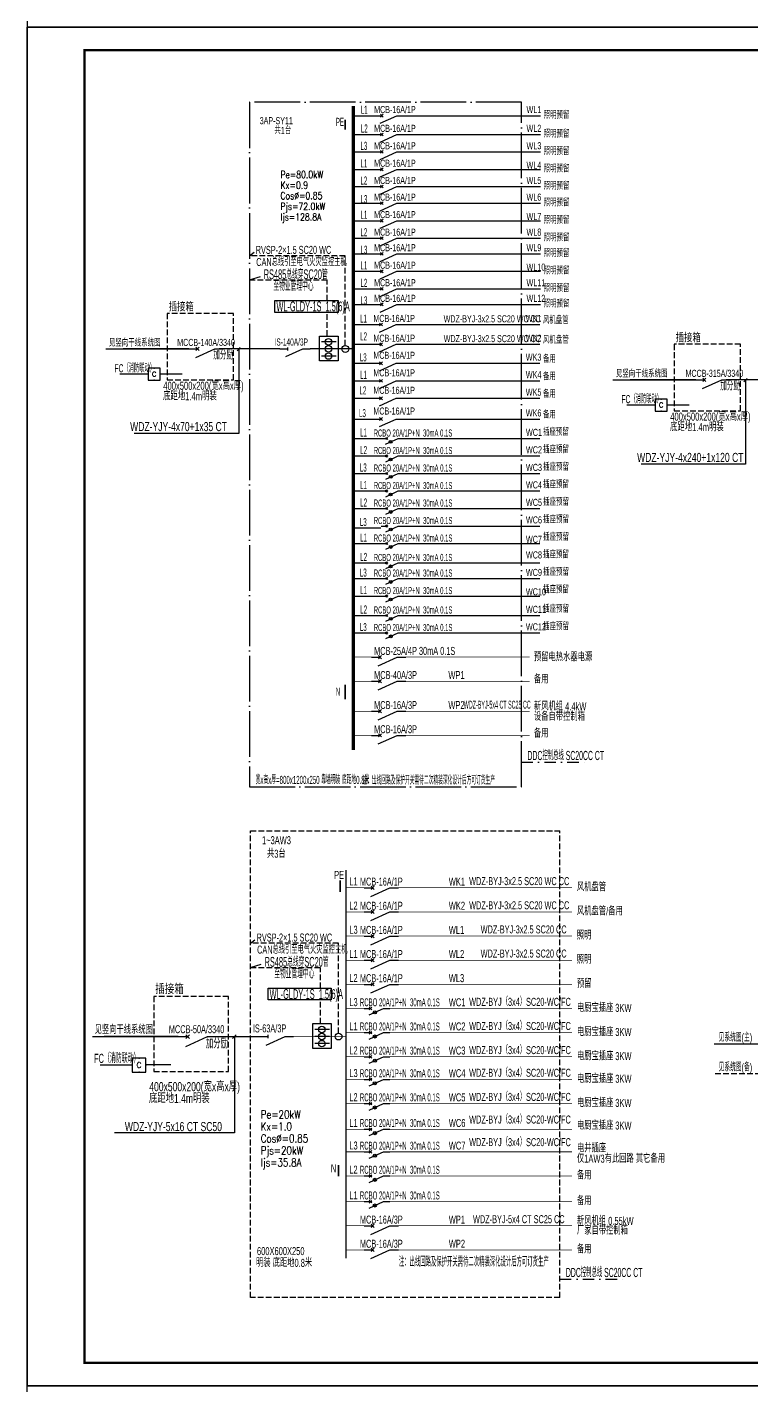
# Model space of a CAD drawing. Extents: x -118086 to 144314, y -110039 to 305761.
# Drawn here: x 27084 to 58763, y -50639 to 8761 of the extents above; entities that cross this region are included whole.
import ezdxf
from ezdxf.enums import TextEntityAlignment as Align

# ---------------------------------------------------------------- set-up
doc = ezdxf.new("R2010")
doc.units = 0
doc.header["$LTSCALE"] = 1000
for name, pattern in [('CONTINOUS', [0]), ('DASH', [0.35, 0.25, -0.1]), ('DASHDOT', [1, 0.5, -0.25, 0, -0.25]), ('DOTE', [2.42, 2, -0.2, 0.02, -0.2])]:
    doc.linetypes.add(name, pattern=pattern)
doc.layers.get('0').update_dxf_attribs({"linetype": 'CONTINUOUS'})
for name, color, linetype in [('D-TEXT', 7, 'CONTINUOUS'), ('DIM-箱柜', 3, 'CONTINUOUS'), ('DQ', 7, 'CONTINOUS'), ('ELEC-text', 7, 'CONTINUOUS'), ('ELEMENT', 3, 'CONTINUOUS'), ('EQUIP-照明', 3, 'CONTINUOUS'), ('EQUIP-箱柜', 3, 'CONTINUOUS'), ('PUB_TEXT', 7, 'CONTINUOUS'), ('SIG_TEXT', 7, 'CONTINUOUS'), ('TEL_TEXT', 3, 'CONTINUOUS'), ('TEL_TITLE', 7, 'CONTINUOUS'), ('WIRE', 4, 'CONTINUOUS'), ('WIRE-照明', 1, 'CONTINUOUS'), ('内审意见修改', 2, 'CONTINUOUS')]:
    doc.layers.add(name, color=color, linetype=linetype)
doc.layers.add('内审要求修改2.10', color=6, linetype='CONTINUOUS', plot=False)
doc.layers.get('内审要求修改2.10').off()
doc.styles.add('_COMPLEX', font='ros.shx', dxfattribs={"width": 0.6, "bigfont": 'jd.shx'})
doc.styles.add('_HZTXT', font='ROS', dxfattribs={"width": 0.8, "bigfont": 'JD'})
doc.styles.add('_TEL_DIM', font='ROMANS2', dxfattribs={"width": 0.8, "height": 3.5, "bigfont": 'HZDF2'})
doc.styles.add('B', font='ros.shx', dxfattribs={"width": 0.8, "bigfont": 'jd.shx'})
doc.styles.add('DIM_FONT', font='ROMANS', dxfattribs={"bigfont": 'HZTXT'})
doc.styles.add('JD', font='ros.shx', dxfattribs={"width": 0.8, "height": 600, "bigfont": 'hztxt.shx'})
doc.styles.get("Standard").update_dxf_attribs({"font": 'GBENOR', "bigfont": 'GBCBIG'})

# ---------------------------------------------------------------- blocks, each defined once
blk = doc.blocks.new('SADF AGF AERG AER GER')
at = {"layer": 'DIM-箱柜'}
blk.add_lwpolyline([(-462150, -1228514), (-378050, -1228514), (-378050, -1287914), (-462150, -1287914)], close=True, dxfattribs=at)
blk = doc.blocks.new('A$C6873132B')
at = {"layer": 'DIM-箱柜'}
blk.add_blockref('SADF AGF AERG AER GER', (378050, 1287914), dxfattribs=at)
blk = doc.blocks.new('M_M7')
for p, q in [((-0.25, -0.2), (0, -0.75)), ((-0.047, -0.297), (0.047, -0.203)), ((-0.047, -0.203), (0.047, -0.297))]:
    blk.add_line(p, q)
for points in [[(0, 0), (0, -0.25)], [(0, -0.75), (0, -1)]]:
    blk.add_lwpolyline(points)
at = {"width": 0.8, "flags": 9}
blk.add_attdef('S', (0.25, -0.5), '', height=0.2, dxfattribs=at)
blk = doc.blocks.new('$equip_U$00000105(JDQINJING)')
for p, q in [((0.5, 1), (-0.5, 1)), ((-0.5, 1), (-0.5, 0)), ((0.5, 0), (0.5, 1)), ((-0.5, 0), (0.5, 0))]:
    blk.add_line(p, q)
for p in [(0, 1), (-0.5, 0.5), (0, 0), (0.5, 0.5)]:
    blk.add_point(p)
at = {"color": 7, "style": '_TEL_DIM'}
blk.add_attdef('$TEXT$', text='', height=0.4, dxfattribs=at).set_placement((-0.002, 0.507), align=Align.MIDDLE_CENTER)
at = {"color": 7, "style": '_TEL_DIM', "flags": 1}
blk.add_attdef('A', text='', height=0.00002, dxfattribs=at).set_placement((0, 0), align=Align.MIDDLE_CENTER)
blk = doc.blocks.new('M_M19DXM')
for p, q in [((-0.25, -0.2), (0, -0.75)), ((-0.047, -0.203), (0.047, -0.297)), ((-0.047, -0.297), (0.047, -0.203))]:
    blk.add_line(p, q)
for points in [[(0, 0), (0, -0.25)], [(0, -0.75), (0, -1)]]:
    blk.add_lwpolyline(points)
blk.add_circle((-0.151, -0.417), 0.0615)
at = {"style": 'DIM_FONT', "width": 0.8, "flags": 9}
blk.add_attdef('S', (0.25, -0.5), '', height=0.2, dxfattribs=at)
blk = doc.blocks.new('M_M8')
for p, q in [((-0.25, -0.2), (0, -0.75)), ((0.05, -0.25), (-0.05, -0.25))]:
    blk.add_line(p, q)
for points in [[(0, 0), (0, -0.25)], [(0, -0.75), (0, -1)]]:
    blk.add_lwpolyline(points)
at = {"style": 'DIM_FONT', "width": 0.8, "flags": 9}
blk.add_attdef('S', (0.25, -0.5), '', height=0.2, dxfattribs=at)
blk = doc.blocks.new('$equip$00001781')
blk.add_circle((0, 0), 0.5)
at = {"flags": 9}
blk.add_attdef('A', (0, 0), '', height=0.00002, dxfattribs=at)

msp = doc.modelspace()

# ---------------------------------------------------------------- linework, layer by layer
at = {"linetype": 'DOTE'}
for p, q in [((36805, 5476), (36800, -24457)), ((48698, 5476), (36805, 5476)), ((48693, -24457), (48698, 5476)), ((36800, -24457), (48693, -24457))]:
    msp.add_line(p, q, dxfattribs=at)
at = {"color": 3, "linetype": 'DASH'}
for p, q in [((36804, -1230), (37002, -1078)), ((40992, -1230, 0), (36804, -1230, 0)), ((40992, -5156), (40992, -1230)), ((36842, -31292), (37040, -31141)), ((40695, -31292, 0), (36842, -31292, 0)), ((40695, -35219), (40695, -31292))]:
    msp.add_line(p, q, dxfattribs=at)
at = {"color": 0}
for p, q in [((36804, -2289), (37280, -2137)), ((36842, -32352), (37318, -32200))]:
    msp.add_line(p, q, dxfattribs=at)
at = {"linetype": 'DASH'}
for p, q in [((36804, -2289), (40204, -2289)), ((40204, -3189, 0), (40204, -2289, 0)), ((40204, -4741, 0), (40204, -3707, 0)), ((36842, -46775), (36842, -26380)), ((36842, -26380), (50372, -26380)), ((50372, -46775), (50372, -26380)), ((36842, -32352), (39906, -32352)), ((39906, -33252, 0), (39906, -32352, 0)), ((39906, -34804, 0), (39906, -33770, 0)), ((50372, -46775), (36842, -46775))]:
    msp.add_line(p, q, dxfattribs=at)
for p, q in [((36259, -5388, 0), (36402, -5245, 0)), ((32371, -6414, 0), (31138, -6414, 0)), ((58420, -6738, 0), (58564, -6595, 0)), ((54533, -7764, 0), (53300, -7764, 0)), ((36062, -35461, 0), (36224, -35300, 0)), ((31673, -36620, 0), (30281, -36620, 0))]:
    msp.add_line(p, q)
at = {"linetype": 'Continuous'}
for points, const_width in [([(40988, 4723), (40988, 4282)], 64.6), ([(40984, -19979), (40984, -20624)], 64.6), ([(40767, -28545), (40767, -29042)], 72.9), ([(40687, -40985), (40687, -41482)], 72.9)]:
    msp.add_lwpolyline(points, dxfattribs=dict(at, const_width=const_width))
at = {"color": 2, "elevation": 0}
for points in [[(37917, -3189), (40674, -3189), (40674, -3707), (37917, -3707)], [(37619, -33252), (40376, -33252), (40376, -33770), (37619, -33770)]]:
    msp.add_lwpolyline(points, close=True, dxfattribs=at)
at = {"linetype": 'DASH', "elevation": 0}
for points in [[(36102, -3755), (33205, -3755), (33205, -6661), (36102, -6661)], [(58264, -5105), (55367, -5105), (55367, -8011), (58264, -8011)], [(35885, -33617), (32614, -33617), (32614, -36898), (35885, -36898)]]:
    msp.add_lwpolyline(points, close=True, dxfattribs=at)
at = {"color": 0, "elevation": 0}
for points in [[(39865, -4741), (40674, -4741), (40674, -5830), (39865, -5830)], [(39567, -34804), (40376, -34804), (40376, -35893), (39567, -35893)]]:
    msp.add_lwpolyline(points, close=True, dxfattribs=at)
at = {"color": 2}
for centre in [(40259, -4994), (40259, -5306), (40259, -5616), (39962, -35057), (39962, -35369), (39962, -35679)]:
    msp.add_circle(centre, 143, dxfattribs=at)
at = {"layer": 'TEL_TEXT', "color": 0, "ltscale": 2}
for p, q in [((36330, -5316, 0), (36330, -9001, 0)), ((58492, -6666, 0), (58492, -10351, 0)), ((36330, -9001, 0), (31766, -9001, 0)), ((58492, -10351, 0), (53927, -10351, 0)), ((36154, -35369, 0), (36154, -39572, 0)), ((36154, -39572), (30906, -39572))]:
    msp.add_line(p, q, dxfattribs=at)
at = {"layer": 'TEL_TEXT', "ltscale": 2}
for p, q in [((32902, -6395, 0), (33866, -6395, 0)), ((55064, -7745, 0), (56028, -7745, 0)), ((32273, -36598, 0), (33361, -36598, 0))]:
    msp.add_line(p, q, dxfattribs=at)
at = {"layer": 'TEL_TITLE'}
for points in [[(27084, 8761), (111184, 8761), (111184, 68161), (27084, 68161)], [(27084, -50639), (111184, -50639), (111184, 8761), (27084, 8761)]]:
    msp.add_lwpolyline(points, close=True, dxfattribs=at)
at = {"layer": 'TEL_TITLE', "const_width": 100}
msp.add_lwpolyline([(29584, -49639), (110184, -49639), (110184, 7761), (29584, 7761)], close=True, dxfattribs=at)
at = {"layer": 'WIRE', "color": 4}
for p, q in [((40594, -4994), (39951, -4994)), ((40594, -5306), (39951, -5306)), ((40594, -5616), (39951, -5616)), ((40297, -35057), (39654, -35057)), ((40297, -35369), (39654, -35369)), ((40297, -35679), (39654, -35679))]:
    msp.add_line(p, q, dxfattribs=at)
at = {"layer": 'WIRE', "color": 7, "linetype": 'DASHDOT'}
for points in [[(48693, -23369), (51471, -23369)], [(50372, -45971), (53149, -45971)]]:
    msp.add_lwpolyline(points, dxfattribs=at)
at = {"layer": 'WIRE-照明'}
for p, q in [((41342, 4891), (42586, 4891)), ((43414, 4891), (49520, 4891)), ((41342, 4070), (42586, 4070)), ((43414, 4070), (49520, 4070)), ((41325, 3310), (42569, 3310)), ((43414, 3310), (49520, 3310)), ((41327, 2545), (42571, 2545)), ((43414, 2545), (49520, 2545)), ((41325, 1794), (42569, 1794)), ((43414, 1794), (49520, 1794)), ((41325, 1065), (42569, 1065)), ((43414, 1065), (49520, 1065)), ((41327, 299), (42571, 299)), ((43414, 299), (49520, 299)), ((41325, -466), (42569, -466)), ((43414, -466), (49520, -466)), ((41325, -1148), (42569, -1148)), ((43414, -1148), (49520, -1148)), ((41327, -1913), (42571, -1913)), ((43414, -1913), (49520, -1913)), ((41325, -2678), (42569, -2678)), ((43414, -2678), (49520, -2678)), ((41325, -3360), (42569, -3360)), ((43414, -3360), (49520, -3360)), ((41313, -4239), (42556, -4239)), ((43382, -4239), (49488, -4239)), ((30522, -5306), (34526, -5306)), ((41313, -5104), (42556, -5104)), ((43385, -5104), (49490, -5104)), ((41296, -5935), (42539, -5935)), ((43382, -5935), (49488, -5935)), ((41313, -6700), (42556, -6700)), ((43382, -6700), (49488, -6700)), ((52683, -6656), (56688, -6656)), ((41313, -7465), (42556, -7465)), ((43382, -7465), (49488, -7465)), ((41313, -8372), (42556, -8372)), ((43382, -8372), (49488, -8372)), ((41315, -9221), (42558, -9221)), ((43387, -9221), (49493, -9221)), ((41317, -9987), (42561, -9987)), ((43389, -9987), (49495, -9987)), ((41300, -10752), (42544, -10752)), ((43391, -10752), (49497, -10752)), ((41317, -11517), (42561, -11517)), ((43389, -11517), (49495, -11517)), ((41317, -12283), (42561, -12283)), ((43391, -12283), (49497, -12283)), ((43391, -13048), (49497, -13048)), ((41300, -13132), (42544, -13132)), ((41317, -13813), (42561, -13813)), ((43391, -13813), (49497, -13813)), ((41317, -14663), (42561, -14663)), ((43389, -14663), (49495, -14663)), ((41300, -15344), (42544, -15344)), ((43391, -15344), (49497, -15344)), ((41317, -16109), (42561, -16109)), ((43389, -16109), (49495, -16109)), ((41317, -16959), (42561, -16959)), ((43391, -16959), (49497, -16959)), ((41300, -17724), (42544, -17724)), ((43391, -17724), (49497, -17724)), ((29935, -35369), (34106, -35369)), ((35105, -35369), (37233, -35369)), ((59855, -35703), (57122, -35703))]:
    msp.add_line(p, q, dxfattribs=at)
at = {"layer": 'WIRE-照明', "linetype": 'Continuous'}
for p, q in [((34147, -5306), (31284, -5306)), ((38132, -5306), (35475, -5306)), ((38132, -5306), (35830, -5306)), ((41327, -5306), (39460, -5306)), ((56308, -6656), (53445, -6656)), ((60337, -6656), (57637, -6656)), ((33678, -35369), (30445, -35369))]:
    msp.add_line(p, q, dxfattribs=at)
at = {"layer": 'WIRE-照明', "linetype": 'DASH'}
msp.add_line((59855, -37002), (57122, -37002), dxfattribs=at)
at = {"layer": 'WIRE-照明'}
for points, const_width in [([(41344, 5313), (41344, -22848)], 142), ([(41024, -28091), (41024, -45071)], 60)]:
    msp.add_lwpolyline(points, dxfattribs=dict(at, const_width=const_width))
at = {"layer": 'WIRE-照明', "linetype": 'Continuous'}
for points, const_width in [([(41344, -18779), (42131, -18779)], 30), ([(43256, -18779), (49053, -18779)], 30), ([(41344, -19835), (42131, -19835)], 30), ([(43256, -19835), (49053, -19835)], 30), ([(41344, -21147), (42131, -21147)], 30), ([(43256, -21147), (49053, -21147)], 30), ([(41344, -22202), (42131, -22202)], 30), ([(43256, -22202), (49053, -22202)], 30), ([(41024, -28866), (41811, -28866)], 30), ([(43311, -28866), (50901, -28866)], 30), ([(41024, -29921), (41811, -29921)], 30), ([(43311, -29921), (50901, -29921)], 30), ([(41024, -30977), (41811, -30977)], 30), ([(43311, -30977), (50901, -30977)], 30), ([(41024, -32032), (41811, -32032)], 30), ([(42936, -32032), (50901, -32032)], 30), ([(41024, -33088), (41811, -33088)], 30), ([(42936, -33088), (50901, -33088)], 30), ([(41024, -34143), (41811, -34143)], 30), ([(42936, -34143), (50901, -34143)], 30), ([(38512, -35369), (41042, -35369)], 25), ([(41024, -35198), (41811, -35198)], 30), ([(42936, -35198), (50901, -35198)], 30), ([(41024, -36254), (41811, -36254)], 30), ([(42936, -36254), (50901, -36254)], 30), ([(41024, -37243), (41811, -37243)], 30), ([(42936, -37243), (50901, -37243)], 30), ([(41024, -38299), (41811, -38299)], 30), ([(42936, -38299), (50901, -38299)], 30), ([(41024, -39420), (41811, -39420)], 30), ([(42936, -39420), (50901, -39420)], 30), ([(41024, -40409), (41811, -40409)], 30), ([(42936, -40409), (50901, -40409)], 30), ([(41024, -41465), (41811, -41465)], 30), ([(42936, -41465), (50901, -41465)], 30), ([(41024, -42586), (41811, -42586)], 30), ([(42936, -42586), (50901, -42586)], 30), ([(41024, -43642), (41811, -43642)], 30), ([(42936, -43642), (50901, -43642)], 30), ([(41024, -44697), (41811, -44697)], 30), ([(42936, -44697), (50901, -44697)], 30)]:
    msp.add_lwpolyline(points, dxfattribs=dict(at, const_width=const_width))

# ---------------------------------------------------------------- block references
at = {"layer": 'DIM-箱柜'}
for p in [(489234, 1237275), (489234, 1177875)]:
    msp.add_blockref('SADF AGF AERG AER GER', p, dxfattribs=at)
at = {"layer": 'DQ'}
for name, p, xscale, yscale, zscale, rotation in [('M_M7', (42253, 4891), 1328.571428571428, 1328.571428571428, 1328.571428571428, 90), ('M_M7', (42253, 4070), 1328.571428571429, 1328.571428571429, 1328.571428571429, 89.99999999999999), ('M_M7', (42253, 3310), 1328.571428571429, 1328.571428571429, 1328.571428571429, 89.99999999999999), ('M_M7', (42253, 2545), 1328.571428571429, 1328.571428571429, 1328.571428571429, 89.99999999999999), ('M_M7', (42253, 1794), 1328.571428571428, 1328.571428571428, 1328.571428571428, 90), ('M_M7', (42253, 1065), 1328.571428571429, 1328.571428571429, 1328.571428571429, 89.99999999999999), ('M_M7', (42253, 299), 1328.571428571429, 1328.571428571429, 1328.571428571429, 89.99999999999999), ('M_M7', (42253, -466), 1328.571428571428, 1328.571428571428, 1328.571428571428, 90), ('M_M7', (42253, -1148), 1328.571428571429, 1328.571428571429, 1328.571428571429, 89.99999999999999), ('M_M7', (42253, -1913), 1328.571428571429, 1328.571428571429, 1328.571428571429, 89.99999999999999), ('M_M7', (42253, -2678), 1328.571428571428, 1328.571428571428, 1328.571428571428, 90), ('M_M7', (42253, -3360), 1328.571428571429, 1328.571428571429, 1328.571428571429, 89.99999999999999), ('M_M7', (42222, -4239), 1328.571428571429, 1328.571428571429, 1328.571428571429, 89.99999999999999), ('M_M8', (38132, -5306), 1328.571428571429, 1328.571428571429, 1328.571428571429, 89.99999999999999), ('M_M7', (42224, -5104), 1328.571428571428, 1328.571428571428, 1328.571428571428, 90), ('M_M7', (42222, -5935), 1328.571428571428, 1328.571428571428, 1328.571428571428, 89.99999999999999), ('M_M7', (42222, -6700), 1328.571428571428, 1328.571428571428, 1328.571428571428, 89.99999999999999), ('M_M7', (42222, -7465), 1328.571428571428, 1328.571428571428, 1328.571428571428, 89.99999999999999), ('M_M7', (42222, -8372), 1328.571428571428, 1328.571428571428, 1328.571428571428, 89.99999999999999), ('M_M8', (37233, -35369), 1500, 1500, 1500, 90)]:
    msp.add_blockref(name, p, dxfattribs=dict(at, xscale=xscale, yscale=yscale, zscale=zscale, rotation=rotation))
at = {"layer": 'ELEMENT'}
for name, p, xscale, yscale, zscale, rotation in [('M_M7', (34147, -5306), 1518.367346938746, 1518.367346938746, 1518.367346938746, 90), ('M_M7', (56308, -6656), 1518.367346938746, 1518.367346938746, 1518.367346938746, 90), ('M_M19DXM', (42556, -9221), 996.428571428589, 996.428571428589, 996.428571428589, 89.99999999999999), ('M_M19DXM', (42558, -9987), 996.428571428589, 996.428571428589, 996.428571428589, 89.99999999999999), ('M_M19DXM', (42561, -10752), 996.4285714285713, 996.4285714285713, 996.4285714285713, 90), ('M_M19DXM', (42558, -11517), 996.4285714285713, 996.4285714285713, 996.4285714285713, 90), ('M_M19DXM', (42561, -12283), 996.4285714285713, 996.4285714285713, 996.4285714285713, 90), ('M_M19DXM', (42561, -13048), 996.4285714285713, 996.4285714285713, 996.4285714285713, 90), ('M_M19DXM', (42561, -13813), 996.4285714285713, 996.4285714285713, 996.4285714285713, 90), ('M_M19DXM', (42558, -14663), 996.4285714285697, 996.4285714285697, 996.4285714285697, 89.99999999999999), ('M_M19DXM', (42561, -15344), 996.4285714285713, 996.4285714285713, 996.4285714285713, 90), ('M_M19DXM', (42558, -16109), 996.4285714285713, 996.4285714285713, 996.4285714285713, 90), ('M_M19DXM', (42561, -16959), 996.4285714285697, 996.4285714285697, 996.4285714285697, 89.99999999999999), ('M_M19DXM', (42561, -17724), 996.4285714285713, 996.4285714285713, 996.4285714285713, 90), ('M_M7', (42131, -18779), 1500, 1500, 1500, 90), ('M_M7', (42131, -19835), 1500, 1500, 1500, 90), ('M_M7', (42131, -21147), 1500, 1500, 1500, 90), ('M_M7', (42131, -22202), 1500, 1500, 1500, 90), ('M_M7', (41811, -28866), 1500, 1500, 1500, 90), ('M_M7', (41811, -29921), 1500, 1500, 1500, 90), ('M_M7', (41811, -30977), 1500, 1500, 1500, 90), ('M_M7', (41811, -32032), 1500, 1500, 1500, 90), ('M_M7', (41811, -33088), 1500, 1500, 1500, 90), ('M_M19DXM', (41811, -34143), 1125, 1125, 1125, 90), ('M_M7', (33678, -35369), 1714.285714285681, 1714.285714285681, 1714.285714285681, 90), ('M_M19DXM', (41811, -35198), 1125, 1125, 1125, 90), ('M_M19DXM', (41811, -36254), 1125, 1125, 1125, 90), ('M_M19DXM', (41811, -37243), 1125, 1125, 1125, 90), ('M_M19DXM', (41811, -38299), 1125, 1125, 1125, 90), ('M_M19DXM', (41811, -39420), 1125, 1125, 1125, 90), ('M_M19DXM', (41811, -40409), 1125, 1125, 1125, 90), ('M_M19DXM', (41811, -41465), 1125, 1125, 1125, 90), ('M_M19DXM', (41811, -42586), 1125, 1125, 1125, 90), ('M_M7', (41811, -43642), 1500, 1500, 1500, 90), ('M_M7', (41811, -44697), 1500, 1500, 1500, 90)]:
    msp.add_blockref(name, p, dxfattribs=dict(at, xscale=xscale, yscale=yscale, zscale=zscale, rotation=rotation))
at = {"layer": 'EQUIP-照明', "linetype": 'ByBlock', "xscale": 300, "yscale": 300, "zscale": 300}
for p in [(40992, -5306), (40695, -35369)]:
    msp.add_blockref('$equip$00001781', p, dxfattribs=at)
at = {"layer": 'EQUIP-箱柜'}
for p, xscale, yscale, zscale in [((32637, -6679, 0), 531.4285714285714, 531.4285714285714, 531.4285714285714), ((54798, -8030, 0), 531.4285714285714, 531.4285714285714, 531.4285714285714), ((31973, -36920, 0), 600, 600, 600)]:
    msp.add_blockref('$equip_U$00000105(JDQINJING)', p, dxfattribs=dict(at, xscale=xscale, yscale=yscale, zscale=zscale)).add_auto_attribs({'$TEXT$': 'C'})
at = {"layer": '内审要求修改2.10'}
for p in [(111184, -50639), (111184, -110039)]:
    msp.add_blockref('A$C6873132B', p, dxfattribs=at)

# ---------------------------------------------------------------- texts
at = {"layer": 'D-TEXT', "style": '_HZTXT', "width": 0.45}
for s, height, p in [('PE', 354.3, (40578, 4443)), ('L1', 354.3, (41668, 4975)), ('L2', 354.3, (41674, 4154)), ('L3', 354.3, (41655, 3394)), ('L1', 354.3, (41657, 2628)), ('L2', 354.3, (41655, 1878)), ('L3', 354.3, (41657, 1064)), ('L1', 354.3, (41657, 383)), ('L2', 354.3, (41655, -383)), ('L3', 354.3, (41657, -1148)), ('L1', 354.3, (41657, -1830)), ('L2', 354.3, (41655, -2595)), ('L3', 354.3, (41657, -3360)), ('L1', 354.3, (41643, -4156)), ('L2', 354.3, (41643, -4937)), ('L3', 354.3, (41626, -5851)), ('L1', 354.3, (41643, -6617)), ('L2', 354.3, (41611, -7298)), ('L3', 354.3, (41594, -8288)), ('L1', 354.3, (41645, -9138)), ('L2', 354.3, (41647, -9903)), ('L3', 354.3, (41630, -10668)), ('L1', 354.3, (41647, -11434)), ('L2', 354.3, (41647, -12199)), ('L3', 354.3, (41630, -13049)), ('L1', 354.3, (41647, -13730)), ('L2', 354.3, (41647, -14579)), ('L3', 354.3, (41630, -15261)), ('L1', 354.3, (41647, -16026)), ('L2', 354.3, (41647, -16875)), ('L3', 354.3, (41630, -17641)), ('N', 354, (40574, -20463)), ('DDC控制总线 SC20CC CT', 400, (48957, -23281)), ('宽x高x厚=800x1200x250 靠墙明装 底距地0.8米', 354.29, (37075, -24326)), ('注：出线回路及保护开关需待二次精装深化设计后方可订货生产', 354.29, (41733, -24348)), ('注：出线回路及保护开关需待二次精装深化设计后方可订货生产', 400, (43332, -45423)), ('DDC控制总线 SC20CC CT', 400, (50635, -45884))]:
    msp.add_text(s, height=height, dxfattribs=at).set_placement(p)
at = {"layer": 'D-TEXT', "color": 0, "style": '_HZTXT', "width": 0.45}
for s, height, p in [('RS485总线穿SC20管', 428.57, (37425, -2255, 0)), ('至物业管理中心', 428.6, (37848, -2767, 0)), ('WL-GLDY-1S  1.5(6)A', 428.57, (37980, -3661, 0)), ('RS485总线穿SC20管', 428.57, (37463, -32317, 0)), ('至物业管理中心', 428.6, (37886, -32830, 0)), ('WL-GLDY-1S  1.5(6)A', 428.57, (37682, -33724, 0))]:
    msp.add_text(s, height=height, dxfattribs=at).set_placement(p)
at = {"layer": 'ELEC-text', "style": '_HZTXT', "width": 0.8}
for height, p in [(354.3, (33267, -3657, 0)), (354.3, (55429, -5008, 0)), (400, (32684, -33507, 0))]:
    msp.add_text('插接箱', height=height, dxfattribs=at).set_placement(p)
at = {"layer": 'PUB_TEXT', "style": '_HZTXT', "width": 0.5}
for height, p in [(354.3, (30900, -6329, 1015)), (354.3, (53062, -7679, 1015)), (400, (30012, -36524, 1146))]:
    msp.add_text('FC（消防联动）', height=height, dxfattribs=at).set_placement(p)
at = {"layer": 'SIG_TEXT', "style": '_TEL_DIM', "width": 0.8}
for s, height, p in [('Kx=0.9', 310, (38153, 1699)), ('Cos%%C=0.85', 310, (38153, 1234)), ('Pjs=72.0kW', 310, (38153, 769)), ('Ijs=128.8A', 310, (38153, 304)), ('Pe=20kW', 350, (37292, -38949)), ('Kx=1.0', 350, (37292, -39474)), ('Cos%%C=0.85', 350, (37292, -39999)), ('Pjs=20kW', 350, (37292, -40524)), ('Ijs=35.8A', 350, (37292, -41049))]:
    msp.add_text(s, height=height, dxfattribs=at).set_placement(p)
at = {"layer": 'TEL_TEXT', "ltscale": 2, "style": '_COMPLEX'}
for s, height, width, p in [('3AP-SY11', 310, 0.6, (37249, 4519)), ('MCB-16A/1P', 310, 0.6, (42253, 5003)), ('WL1', 310, 0.7, (48912, 5003)), ('照明预留', 310, 0.7, (49660, 4761)), ('MCB-16A/1P', 310, 0.6, (42253, 4182)), ('照明预留', 310, 0.7, (49660, 3940)), ('MCB-16A/1P', 310, 0.6, (42253, 3422)), ('MCB-16A/1P', 310, 0.6, (42253, 2657)), ('照明预留', 310, 0.7, (49660, 3180)), ('照明预留', 310, 0.7, (49660, 2415)), ('MCB-16A/1P', 310, 0.6, (42253, 1906)), ('照明预留', 310, 0.7, (49660, 1664)), ('MCB-16A/1P', 310, 0.6, (42253, 1177)), ('照明预留', 310, 0.7, (49660, 934)), ('MCB-16A/1P', 310, 0.6, (42253, 411)), ('照明预留', 310, 0.7, (49660, 169)), ('MCB-16A/1P', 310, 0.6, (42253, -354)), ('照明预留', 310, 0.7, (49660, -596)), (' RVSP-2×1.5 SC20 WC', 350, 0.6, (36986, -1151, 0)), ('MCB-16A/1P', 310, 0.6, (42253, -1036)), ('照明预留', 310, 0.7, (49660, -1278)), ('CAN总线引至电气火灾监控主机', 350, 0.6, (37097, -1680, 0)), ('MCB-16A/1P', 310, 0.6, (42253, -1801)), ('照明预留', 310, 0.7, (49660, -2043)), ('MCB-16A/1P', 310, 0.6, (42253, -2566)), ('MCB-16A/1P', 310, 0.6, (42253, -3248)), ('照明预留', 310, 0.7, (49660, -2808)), ('照明预留', 310, 0.7, (49660, -3490)), ('MCB-16A/1P', 310, 0.6, (42221, -4127)), ('WDZ-BYJ-3x2.5 SC20 WC CC', 310, 0.6, (45292, -4145)), ('WK1', 310, 0.7, (48881, -4127)), ('风机盘管', 310, 0.7, (49629, -4206)), ('MCB-16A/1P', 310, 0.6, (42223, -4992)), ('WDZ-BYJ-3x2.5 SC20 WC CC', 310, 0.6, (45294, -5010)), ('WK2', 310, 0.7, (48883, -4992)), ('风机盘管', 310, 0.7, (49631, -5071)), ('MCB-16A/1P', 310, 0.6, (42221, -5739)), ('WK3', 310, 0.7, (48881, -5822)), ('备用', 310, 0.7, (49629, -5901)), ('MCB-16A/1P', 310, 0.6, (42221, -6504)), ('WK4', 310, 0.7, (48881, -6588)), ('备用', 310, 0.7, (49629, -6667)), ('400x500x200(宽x高x厚)', 354.29, 0.7, (33035, -7094, 0)), ('MCB-16A/1P', 310, 0.6, (42221, -7269)), ('WK5', 310, 0.7, (48881, -7353)), ('备用', 310, 0.7, (49629, -7432)), ('底距地1.4m明装', 354.3, 0.7, (33024, -7550, 0)), ('MCB-16A/1P', 310, 0.6, (42221, -8176)), ('WK6', 310, 0.7, (48881, -8260)), ('备用', 310, 0.7, (49629, -8338)), ('400x500x200(宽x高x厚)', 354.29, 0.7, (55197, -8444, 0)), ('RCBO 20A/1P+N  30mA 0.1S', 310, 0.5, (42234, -9137)), ('WC1', 310, 0.7, (48889, -9109)), ('插座预留', 310, 0.7, (49633, -9094)), ('底距地1.4m明装', 354.3, 0.7, (55186, -8900, 0)), ('RCBO 20A/1P+N  30mA 0.1S', 310, 0.5, (42236, -9902)), ('插座预留', 310, 0.7, (49635, -9859)), ('RCBO 20A/1P+N  30mA 0.1S', 310, 0.5, (42238, -10667)), ('插座预留', 310, 0.7, (49637, -10624)), ('RCBO 20A/1P+N  30mA 0.1S', 310, 0.5, (42236, -11433)), ('插座预留', 310, 0.7, (49635, -11390)), ('RCBO 20A/1P+N  30mA 0.1S', 310, 0.5, (42238, -12198)), ('插座预留', 310, 0.7, (49637, -12155)), ('RCBO 20A/1P+N  30mA 0.1S', 310, 0.5, (42238, -12963)), ('插座预留', 310, 0.7, (49637, -12920)), ('RCBO 20A/1P+N  30mA 0.1S', 310, 0.5, (42238, -13729)), ('插座预留', 310, 0.7, (49637, -13686)), ('RCBO 20A/1P+N  30mA 0.1S', 310, 0.5, (42236, -14578)), ('插座预留', 310, 0.7, (49635, -14451)), ('RCBO 20A/1P+N  30mA 0.1S', 310, 0.5, (42238, -15259)), ('插座预留', 310, 0.7, (49637, -15216)), ('RCBO 20A/1P+N  30mA 0.1S', 310, 0.5, (42236, -16025)), ('插座预留', 310, 0.7, (49635, -15982)), ('RCBO 20A/1P+N  30mA 0.1S', 310, 0.5, (42238, -16874)), ('插座预留', 310, 0.7, (49637, -16831)), ('RCBO 20A/1P+N  30mA 0.1S', 310, 0.5, (42238, -17639)), ('插座预留', 310, 0.7, (49637, -17596)), ('MCB-25A/4P 30mA 0.1S', 350, 0.6, (42253, -18684)), ('预留电热水器电源', 350, 0.7, (49237, -18955)), ('MCB-40A/3P', 350, 0.6, (42253, -19739)), ('WP1', 350, 0.7, (45496, -19737)), ('备用', 350, 0.7, (49237, -19924)), ('MCB-16A/3P', 350, 0.6, (42253, -21051)), ('WP2', 350, 0.7, (45496, -21049)), ('新风机组 4.4kW', 350, 0.7, (49237, -21108)), ('设备自带控制箱', 350, 0.7, (49237, -21557)), ('MCB-16A/3P', 350, 0.6, (42253, -22106)), ('备用', 350, 0.7, (49237, -22291)), ('1~3AW3 ', 350, 0.7, (37350, -26959)), ('共3台', 350, 0.7, (37566, -27550)), ('L1', 350, 0.6, (41173, -28763)), ('MCB-16A/1P', 350, 0.6, (41631, -28770)), ('WK1', 350, 0.7, (45516, -28768)), ('WDZ-BYJ-3x2.5 SC20 WC CC', 350, 0.6, (46405, -28749)), ('风机盘管', 350, 0.7, (51118, -29012)), ('L2', 350, 0.6, (41173, -29819)), ('MCB-16A/1P', 350, 0.6, (41631, -29826)), ('WK2', 350, 0.7, (45516, -29824)), ('WDZ-BYJ-3x2.5 SC20 WC CC', 350, 0.6, (46405, -29805)), ('风机盘管/备用', 350, 0.7, (51118, -30067)), (' RVSP-2×1.5 SC20 WC', 350, 0.6, (37024, -31214, 0)), ('L3', 350, 0.6, (41173, -30874)), ('MCB-16A/1P', 350, 0.6, (41631, -30881)), ('WL1', 350, 0.7, (45516, -30879)), ('WDZ-BYJ-3x2.5 SC20 CC', 350, 0.6, (46909, -30860)), ('照明', 350, 0.7, (51112, -31123)), ('CAN总线引至电气火灾监控主机', 350, 0.6, (37135, -31743, 0)), ('L1', 350, 0.6, (41173, -31929)), ('MCB-16A/1P', 350, 0.6, (41631, -31937)), ('WL2', 350, 0.7, (45516, -31935)), ('WDZ-BYJ-3x2.5 SC20 CC', 350, 0.6, (46909, -31915)), ('照明', 350, 0.7, (51112, -32178)), ('L2', 350, 0.6, (41173, -32985)), ('MCB-16A/1P', 350, 0.6, (41631, -32992)), ('WL3', 350, 0.7, (45516, -32990)), ('预留', 350, 0.7, (51118, -33234)), ('L3', 350, 0.6, (41173, -34040)), ('RCBO 20A/1P+N  30mA 0.1S', 350, 0.45, (41631, -34047)), ('WC1', 350, 0.7, (45516, -34046)), ('WDZ-BYJ（3x4）SC20-WC/FC', 350, 0.6, (46405, -34026)), ('电厨宝插座  ', 350, 0.7, (51118, -34289)), ('3KW', 350, 0.7, (52793, -34289)), ('IS-63A/3P', 350, 0.6, (36950, -35188)), ('L1', 350, 0.6, (41173, -35096)), ('RCBO 20A/1P+N  30mA 0.1S', 350, 0.45, (41631, -35103)), ('WC2', 350, 0.7, (45516, -35101)), ('WDZ-BYJ（3x4）SC20-WC/FC', 350, 0.6, (46405, -35082)), ('电厨宝插座  ', 350, 0.7, (51118, -35344)), ('3KW', 350, 0.7, (52793, -35344)), ('见系统图(主)', 350, 0.55, (57313, -35587)), ('L2', 350, 0.6, (41173, -36151)), ('RCBO 20A/1P+N  30mA 0.1S', 350, 0.45, (41631, -36158)), ('WC3', 350, 0.7, (45516, -36156)), ('WDZ-BYJ（3x4）SC20-WC/FC', 350, 0.6, (46405, -36137)), ('电厨宝插座  ', 350, 0.7, (51118, -36400)), ('3KW', 350, 0.7, (52793, -36400)), ('L3', 350, 0.6, (41173, -37140)), ('RCBO 20A/1P+N  30mA 0.1S', 350, 0.45, (41631, -37148)), ('WC4', 350, 0.7, (45516, -37146)), ('WDZ-BYJ（3x4）SC20-WC/FC', 350, 0.6, (46405, -37127)), ('见系统图(备)', 350, 0.55, (57313, -36888)), ('400x500x200(宽x高x厚)', 400, 0.7, (32422, -37759, 0)), ('电厨宝插座  ', 350, 0.7, (51118, -37389)), ('3KW', 350, 0.7, (52793, -37389)), ('底距地1.4m明装', 400, 0.7, (32410, -38274, 0)), ('L2', 350, 0.6, (41173, -38196)), ('RCBO 20A/1P+N  30mA 0.1S', 350, 0.45, (41631, -38203)), ('WC5', 350, 0.7, (45516, -38201)), ('WDZ-BYJ（3x4）SC20-WC/FC', 350, 0.6, (46405, -38182)), ('电厨宝插座  ', 350, 0.7, (51118, -38445)), ('3KW', 350, 0.7, (52793, -38445)), ('L1', 350, 0.6, (41173, -39317)), ('RCBO 20A/1P+N  30mA 0.1S', 350, 0.45, (41631, -39324)), ('WC6', 350, 0.7, (45516, -39323)), ('WDZ-BYJ（3x4）SC20-WC/FC', 350, 0.6, (46405, -39171)), ('电厨宝插座  ', 350, 0.7, (51118, -39434)), ('3KW', 350, 0.7, (52793, -39434)), ('L3', 350, 0.6, (41173, -40307)), ('RCBO 20A/1P+N  30mA 0.1S', 350, 0.45, (41631, -40314)), ('WC7', 350, 0.7, (45516, -40312)), ('L2', 350, 0.6, (41173, -41362)), ('RCBO 20A/1P+N  30mA 0.1S', 350, 0.45, (41631, -41369)), ('备用', 350, 0.7, (51118, -41611)), ('L1', 350, 0.6, (41173, -42484)), ('RCBO 20A/1P+N  30mA 0.1S', 350, 0.45, (41631, -42491)), ('备用', 350, 0.7, (51118, -42732)), ('MCB-16A/3P', 350, 0.6, (41631, -43546)), ('WP1', 350, 0.7, (45516, -43544)), ('新风机组 0.55kW', 350, 0.7, (51118, -43602)), ('厂家自带控制箱', 350, 0.7, (51118, -44021)), ('MCB-16A/3P', 350, 0.6, (41631, -44602)), ('WP2', 350, 0.7, (45516, -44600)), ('备用', 350, 0.7, (51118, -44843))]:
    msp.add_text(s, height=height, dxfattribs=dict(at, width=width)).set_placement(p)
at = {"layer": 'TEL_TEXT', "linetype": 'Continuous', "style": 'B', "oblique": 0.7}
for s, height, width, p in [('共1台', 310, 0.7, (37888, 4090)), ('见竖向干线系统图', 310, 0.7, (30655, -5197)), ('MCCB-140A/3340  ', 310, 0.6, (33641, -5177, 0)), ('见竖向干线系统图', 310, 0.7, (52817, -6547)), ('MCCB-315A/3340 ', 310, 0.6, (55862, -6528, 0)), ('PE', 350, 0.7, (40502, -28474)), ('见竖向干线系统图', 350, 0.7, (30029, -35246)), ('MCCB-50A/3340 ', 350, 0.6, (33276, -35223, 0)), ('N', 350, 0.7, (40357, -41300)), ('明装 底距地0.8米', 350, 0.7, (37085, -45439)), ('600X600X250', 350, 0.7, (37129, -44924))]:
    msp.add_text(s, height=height, dxfattribs=dict(at, width=width)).set_placement(p)
at = {"layer": 'TEL_TEXT', "style": '_COMPLEX', "width": 0.7}
for s, p in [('WL2', (48912, 4182)), ('WL3', (48912, 3422)), ('WL4', (48912, 2573)), ('WL5', (48912, 1906)), ('WL6', (48912, 1177)), ('WL7', (48912, 327)), ('WL8', (48912, -354)), ('WL9', (48912, -1035)), ('WL10', (48912, -1885)), ('WL11', (48912, -2566)), ('WL12', (48912, -3248)), ('WC2', (48889, -9874)), ('WC3', (48889, -10640)), ('WC4', (48889, -11405)), ('WC5', (48889, -12170)), ('WC6', (48889, -12936)), ('WC7', (48887, -13785)), ('WC8', (48889, -14467)), ('WC9', (48887, -15232)), ('WC10', (48887, -16081)), ('WC11', (48887, -16847)), ('WC12', (48887, -17612))]:
    msp.add_text(s, height=310, dxfattribs=at).set_placement(p)
at = {"layer": 'TEL_TEXT', "linetype": 'Continuous', "style": 'B', "width": 0.55}
msp.add_text('IS-140A/3P', height=310, dxfattribs=at).set_placement((37900, -5159))
at = {"layer": 'TEL_TEXT', "color": 6, "linetype": 'Continuous', "style": 'JD', "width": 0.6}
for height, p in [(354.3, (35222, -5763)), (354.3, (57384, -7113)), (400, (34892, -35885))]:
    msp.add_text('加分励', height=height, dxfattribs=at).set_placement(p)
at = {"layer": 'TEL_TEXT', "color": 0, "ltscale": 2, "style": '_COMPLEX', "width": 0.7}
for s, p in [('WDZ-YJY-4x70+1x35 CT', (31585, -8900, 0)), ('WDZ-YJY-4x240+1x120 CT', (53747, -10250, 0))]:
    msp.add_text(s, height=400, dxfattribs=at).set_placement(p)
at = {"layer": '内审意见修改', "style": '_TEL_DIM', "width": 0.8}
msp.add_text('Pe=80.0kW', height=310, dxfattribs=at).set_placement((38153, 2164))
at = {"layer": '内审意见修改', "ltscale": 2, "style": '_COMPLEX'}
for s, width, p in [('WDZ-BYJ-5x4 CT SC25 CC', 0.4, (46171, -21033)), ('WDZ-BYJ（3x4）SC20-WC/FC', 0.6, (46405, -40161)), ('电井插座  ', 0.7, (51118, -40423)), ('仅1AW3有此回路 其它备用', 0.7, (51118, -40884)), ('WDZ-BYJ-5x4 CT SC25 CC', 0.6, (46573, -43529))]:
    msp.add_text(s, height=350, dxfattribs=dict(at, width=width)).set_placement(p)
at = {"layer": '内审意见修改', "color": 2, "ltscale": 2, "style": '_COMPLEX', "width": 0.7}
msp.add_text('WDZ-YJY-5x16 CT SC50', height=400, dxfattribs=at).set_placement((31355, -39504, 0))

doc.saveas('drawing.dxf')
